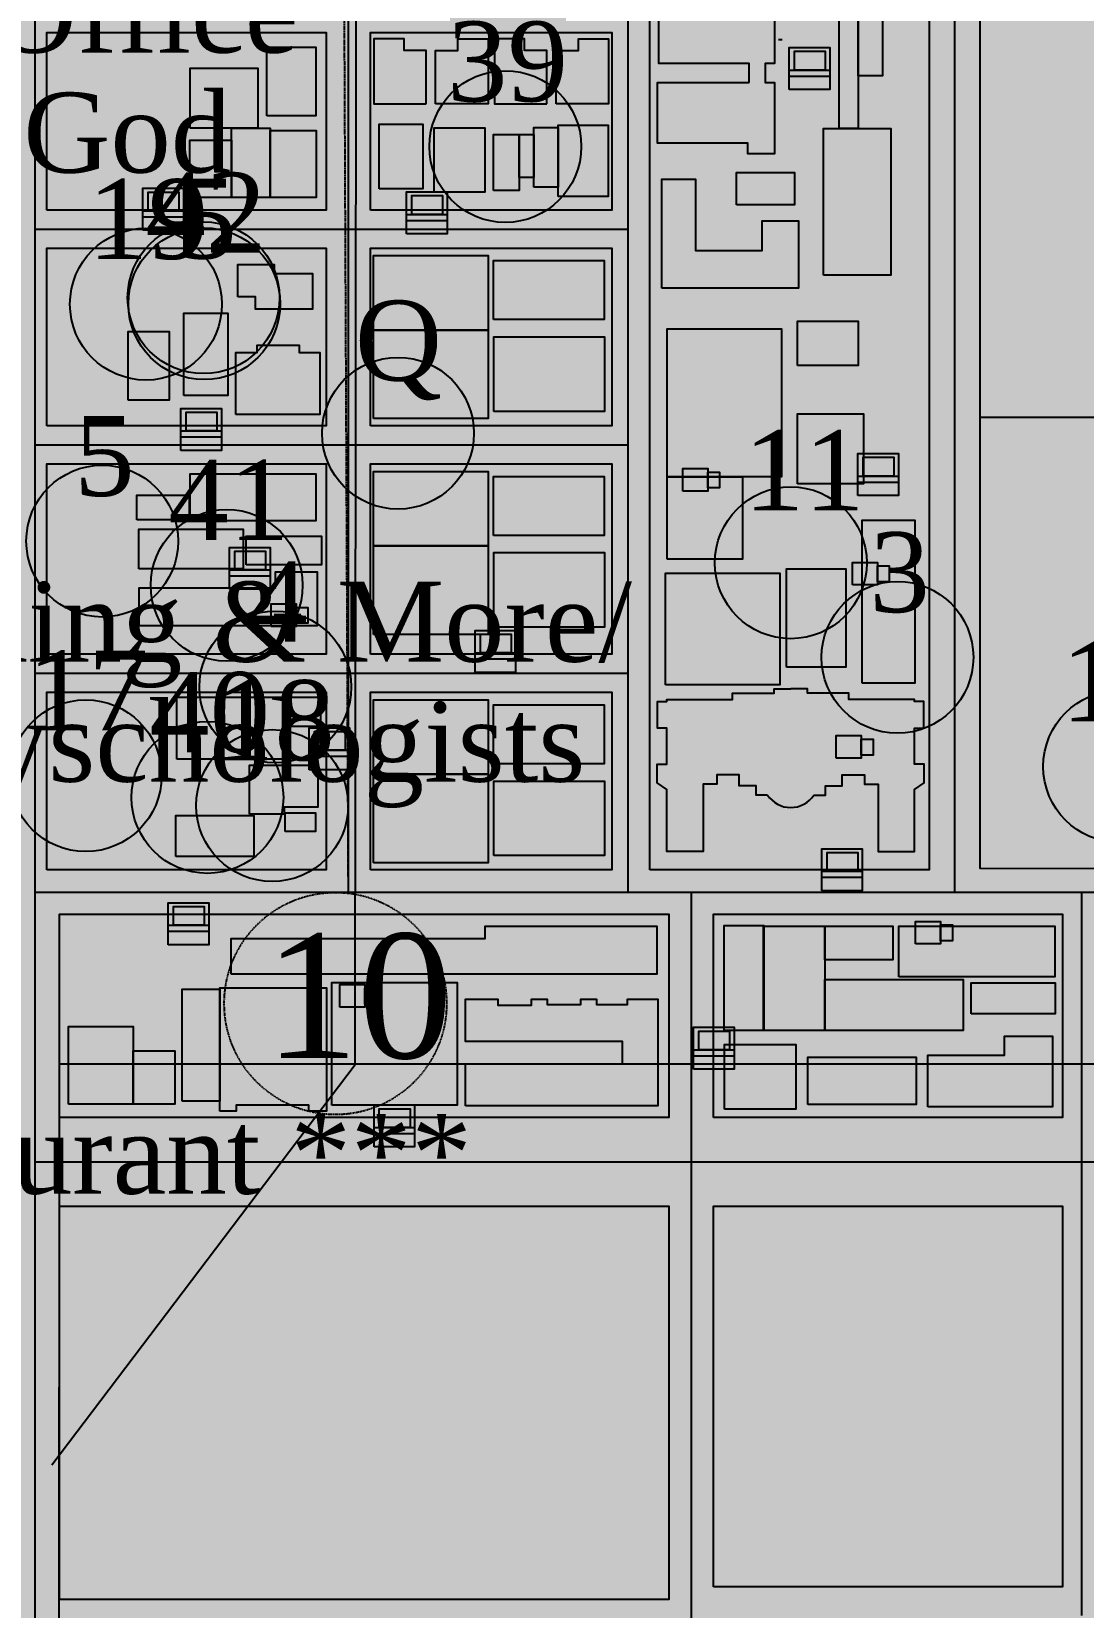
# Model space of a CAD drawing. Extents: x -15732 to 10897, y -24868 to 16165.
# Drawn here: x 392.5 to 651, y 4798.2 to 5185.6 of the extents above; entities that cross this region are included whole.
import ezdxf
from ezdxf.enums import TextEntityAlignment as Align

# ---------------------------------------------------------------- set-up
doc = ezdxf.new("R2010")
doc.units = 0
doc.header["$MEASUREMENT"] = 0
doc.linetypes.add('DASH_DOT_DOT', pattern=[0.0254, 0.009525, -0.003175, 0.001588, -0.003175, 0.001588, -0.003175, 0.003175])
doc.linetypes.add('DOTTED', pattern=[0.005, 0.0025, -0.0025])
for name, color, linetype in [('BLOCKS', 7, 'CONTINUOUS'), ('BLOCKS-OUTLINE', 7, 'CONTINUOUS'), ('BUILDINGS-OUTLINE', 7, 'CONTINUOUS'), ('BUS_RTE-CITY_CENTER', 7, 'CONTINUOUS'), ('BUS_RTE-SOUTH_NIGHT_CITY_E', 7, 'CONTINUOUS'), ('BUS_RTE-WESTERN_ADDITION', 7, 'CONTINUOUS'), ('CAMERAS', 7, 'CONTINUOUS'), ('CLUBS___NIGHT_LIFE', 7, 'CONTINUOUS'), ('COLLEGES___FINE_ARTS', 7, 'CONTINUOUS'), ('DATATERMS', 7, 'CONTINUOUS'), ('DISTRICTS', 7, 'CONTINUOUS'), ('GANGS', 7, 'CONTINUOUS'), ('GANGS-TEXT', 7, 'CONTINUOUS'), ('MAP_BORDER', 7, 'CONTINUOUS'), ('NCART-A', 7, 'CONTINUOUS'), ('NCART-STATIONS', 7, 'CONTINUOUS'), ('PARKING___AV_FACILITIES', 7, 'CONTINUOUS'), ('PERFORMING_ARTS_SPORTS', 7, 'CONTINUOUS'), ('PUBLIC_SERVICES', 7, 'CONTINUOUS'), ('RESTAURANTS', 7, 'CONTINUOUS'), ('SHOPS___SERVICES', 7, 'CONTINUOUS'), ('STREETS', 7, 'CONTINUOUS')]:
    doc.layers.add(name, color=color, linetype=linetype)
doc.styles.add('TIMES_NEW_ROMAN', font='')
doc.styles.get('TIMES_NEW_ROMAN').set_extended_font_data('Times_New_Roman')

msp = doc.modelspace()

# ---------------------------------------------------------------- linework, layer by layer
at = {"layer": 'BLOCKS', "color": 12, "linetype": 'CONTINUOUS'}
msp.add_lwpolyline([(895.71, 5193.13), (1032.74, 5060.62), (1032.74, 4979.5), (625.58, 4979.8), (625.58, 5341.42), (748.66, 5341.42)], dxfattribs=at)
msp.add_lwpolyline([(895.71, 5193.13), (1032.74, 5060.62), (1032.74, 4979.5), (625.58, 4979.8), (625.58, 5341.42), (748.66, 5341.42)], dxfattribs=at)
for points in [[(544.46, 4979.5), (544.46, 5240.02), (613.1, 4979.5), (613.1, 5240.02)], [(396.26, 5141.74), (396.26, 5185.42), (464.9, 5141.74), (464.9, 5185.42)], [(475.82, 5141.74), (475.82, 5185.42), (535.1, 5141.74), (535.1, 5185.42)], [(396.26, 5088.7), (396.26, 5132.38), (464.9, 5088.7), (464.9, 5132.38)], [(475.82, 5088.7), (475.82, 5132.38), (535.1, 5088.7), (535.1, 5132.38)], [(396.26, 5032.54), (396.26, 5079.34), (464.9, 5032.54), (464.9, 5079.34)], [(475.82, 5032.54), (475.82, 5079.34), (535.1, 5032.54), (535.1, 5079.34)], [(396.26, 4979.5), (396.26, 5023.18), (464.9, 4979.5), (464.9, 5023.18)], [(475.82, 4979.5), (475.82, 5023.18), (535.1, 4979.5), (535.1, 5023.18)], [(399.38, 4918.66), (399.38, 4968.58), (549.14, 4918.66), (549.14, 4968.58)], [(560.06, 4918.66), (560.06, 4968.58), (645.86, 4918.66), (645.86, 4968.58)], [(399.38, 4800.1), (399.38, 4896.82), (549.14, 4800.1), (549.14, 4896.82)], [(560.06, 4803.22), (560.06, 4896.82), (645.86, 4803.22), (645.86, 4896.82)]]:
    msp.add_solid(points, dxfattribs=at)
at = {"layer": 'BLOCKS-OUTLINE', "color": 250, "linetype": 'CONTINUOUS'}
for points in [[(544.46, 4979.5), (544.46, 5240.02), (613.1, 5240.02), (613.1, 4979.5)], [(396.26, 5141.74), (396.26, 5185.42), (464.9, 5185.42), (464.9, 5141.74)], [(475.82, 5141.74), (475.82, 5185.42), (535.1, 5185.42), (535.1, 5141.74)], [(396.26, 5088.7), (396.26, 5132.38), (464.9, 5132.38), (464.9, 5088.7)], [(475.82, 5088.7), (475.82, 5132.38), (535.1, 5132.38), (535.1, 5088.7)], [(396.26, 5032.54), (396.26, 5079.34), (464.9, 5079.34), (464.9, 5032.54)], [(475.82, 5032.54), (475.82, 5079.34), (535.1, 5079.34), (535.1, 5032.54)], [(396.26, 4979.5), (396.26, 5023.18), (464.9, 5023.18), (464.9, 4979.5)], [(475.82, 4979.5), (475.82, 5023.18), (535.1, 5023.18), (535.1, 4979.5)], [(399.38, 4918.66), (399.38, 4968.58), (549.14, 4968.58), (549.14, 4918.66)], [(560.06, 4918.66), (560.06, 4968.58), (645.86, 4968.58), (645.86, 4918.66)], [(399.38, 4800.1), (399.38, 4896.82), (549.14, 4896.82), (549.14, 4800.1)], [(560.06, 4803.22), (560.06, 4896.82), (645.86, 4896.82), (645.86, 4803.22)]]:
    msp.add_lwpolyline(points, close=True, dxfattribs=at)
at = {"layer": 'BUILDINGS-OUTLINE', "color": 250, "linetype": 'CONTINUOUS'}
for points in [[(591, 5161.78), (591, 5194.56), (595.63, 5194.56), (595.63, 5161.78)], [(595.63, 5174.7), (595.63, 5194.56), (601.59, 5194.56), (601.59, 5174.7)], [(450.33, 5164.91), (450.33, 5181.74), (462.34, 5181.74), (462.34, 5164.91)], [(489.49, 5167.85), (489.49, 5180.97), (484.03, 5180.97), (484.03, 5183.86), (476.62, 5183.86), (476.62, 5167.85)], [(491.79, 5167.85), (491.79, 5180.97), (497.26, 5180.97), (497.26, 5183.86), (504.67, 5183.86), (504.67, 5167.85)], [(519.13, 5167.85), (519.13, 5180.97), (513.67, 5180.97), (513.67, 5183.86), (506.26, 5183.86), (506.26, 5167.85)], [(521.43, 5167.85), (521.43, 5180.97), (526.9, 5180.97), (526.9, 5183.86), (534.31, 5183.86), (534.31, 5167.85)], [(431.45, 5161.87), (431.45, 5176.65), (448.08, 5176.65), (448.08, 5161.87)], [(441.62, 5144.78), (441.62, 5161.87), (451.12, 5161.87), (451.12, 5144.78)], [(451.12, 5144.78), (451.12, 5161.28), (462.41, 5161.28), (462.41, 5144.78)], [(477.91, 5146.95), (477.91, 5162.83), (488.64, 5162.83), (488.64, 5146.95)], [(491.42, 5146.15), (491.42, 5161.91), (503.86, 5161.91), (503.86, 5146.15)], [(515.91, 5147.34), (515.91, 5162.04), (521.87, 5162.04), (521.87, 5147.34)], [(521.87, 5145.09), (521.87, 5162.57), (534.18, 5162.57), (534.18, 5145.09)], [(587.14, 5125.69), (587.14, 5161.78), (603.69, 5161.78), (603.69, 5125.69)], [(431.39, 5144.78), (431.39, 5158.9), (441.62, 5158.9), (441.62, 5144.78)], [(505.98, 5146.55), (505.98, 5160.32), (512.34, 5160.32), (512.34, 5146.55)], [(512.34, 5149.73), (512.34, 5160.32), (515.91, 5160.32), (515.91, 5149.73)], [(565.75, 5142.98), (565.75, 5150.93), (579.99, 5150.93), (579.99, 5142.98)], [(547.4, 5122.5), (547.4, 5149.31), (555.68, 5149.31), (555.68, 5131.77), (572.02, 5131.77), (572.02, 5139.05), (580.96, 5139.05), (580.96, 5122.5)], [(476.54, 5112.2), (476.54, 5130.52), (504.69, 5130.52), (504.69, 5112.2)], [(443.2, 5120.38), (443.2, 5128.37), (452.15, 5128.37), (452.15, 5126.16), (461.52, 5126.16), (461.52, 5117.39), (447.5, 5117.39), (447.5, 5120.38)], [(505.98, 5114.79), (505.98, 5129.29), (533.2, 5129.29), (533.2, 5114.79)], [(429.9, 5096.16), (429.9, 5116.38), (440.76, 5116.38), (440.76, 5096.16)], [(416.24, 5095.02), (416.24, 5111.91), (426.32, 5111.91), (426.32, 5095.02)], [(476.54, 5090.45), (476.54, 5112.2), (504.69, 5112.2), (504.69, 5090.45)], [(548.66, 5076.12), (548.66, 5112.54), (576.8, 5112.54), (576.8, 5076.12)], [(580.73, 5103.52), (580.73, 5114.44), (595.63, 5114.44), (595.63, 5103.52)], [(442.73, 5091.45), (442.73, 5106.72), (447.92, 5106.72), (447.92, 5108.51), (458.24, 5108.51), (458.24, 5106.72), (463.37, 5106.72), (463.37, 5091.45)], [(506.12, 5092.24), (506.12, 5110.55), (533.27, 5110.55), (533.27, 5092.24)], [(580.74, 5074.41), (580.74, 5091.63), (596.97, 5091.63), (596.97, 5074.41)], [(431.48, 5065.35), (431.48, 5076.89), (462.32, 5076.89), (462.32, 5065.35)], [(476.54, 5059.16), (476.54, 5077.48), (504.69, 5077.48), (504.69, 5059.16)], [(505.98, 5061.75), (505.98, 5076.25), (533.2, 5076.25), (533.2, 5061.75)], [(548.66, 5055.93), (548.66, 5076.12), (567.2, 5076.12), (567.2, 5055.93)], [(418.4, 5065.57), (418.4, 5071.67), (431.26, 5071.67), (431.26, 5065.57)], [(596.62, 5025.43), (596.62, 5065.49), (609.54, 5065.49), (609.54, 5025.43)], [(418.84, 5053.49), (418.84, 5063.25), (444.46, 5063.25), (444.46, 5053.49)], [(445.24, 5054.48), (445.24, 5061.58), (463.76, 5061.58), (463.76, 5054.48)], [(476.54, 5037.41), (476.54, 5059.16), (504.69, 5059.16), (504.69, 5037.41)], [(506.12, 5039.2), (506.12, 5057.51), (533.27, 5057.51), (533.27, 5039.2)], [(418.95, 5039.51), (418.95, 5048.83), (452.45, 5048.83), (452.45, 5052.82), (462.65, 5052.82), (462.65, 5039.51)], [(578, 5029.35), (578, 5053.52), (592.57, 5053.52), (592.57, 5029.35)], [(548.27, 5024.97), (548.27, 5052.46), (576.41, 5052.46), (576.41, 5024.97)], [(428.16, 5006.76), (428.16, 5021.97), (463.47, 5021.97), (463.47, 5014.72), (455.59, 5014.72), (455.59, 5006.76)], [(476.54, 5003), (476.54, 5021.32), (504.69, 5021.32), (504.69, 5003)], [(505.98, 5005.59), (505.98, 5020.09), (533.2, 5020.09), (533.2, 5005.59)], [(446.09, 4993.23), (446.09, 5005.28), (462.88, 5005.28), (462.88, 4994.96), (454.61, 4994.96), (454.61, 4993.23)], [(476.54, 4981.25), (476.54, 5003), (504.69, 5003), (504.69, 4981.25)], [(506.12, 4983.04), (506.12, 5001.35), (533.27, 5001.35), (533.27, 4983.04)], [(427.99, 4982.77), (427.99, 4992.85), (447.14, 4992.85), (447.14, 4982.77)], [(454.79, 4988.92), (454.79, 4993.49), (462.28, 4993.49), (462.28, 4988.92)], [(441.57, 4953.86), (441.57, 4962.66), (504, 4962.66), (504, 4965.65), (546.12, 4965.65), (546.12, 4953.86)], [(562.7, 4940.04), (562.7, 4965.84), (572.43, 4965.84), (572.43, 4940.04)], [(572.41, 4940.04), (572.41, 4965.63), (587.42, 4965.63), (587.42, 4940.04)], [(587.42, 4957.38), (587.42, 4965.63), (604.13, 4965.63), (604.13, 4957.38)], [(605.59, 4953.18), (605.59, 4965.69), (643.93, 4965.69), (643.93, 4953.18)], [(587.42, 4940.04), (587.42, 4952.52), (621.47, 4952.52), (621.47, 4940.04)], [(429.5, 4922.64), (429.5, 4950.18), (438.74, 4950.18), (438.74, 4922.64)], [(438.74, 4920.21), (438.74, 4950.51), (464.99, 4950.51), (464.99, 4920.21), (460.61, 4920.21), (460.61, 4921.67), (442.79, 4921.67), (442.79, 4920.21)], [(466.27, 4921.66), (466.27, 4951.8), (497.05, 4951.8), (497.05, 4921.66)], [(623.4, 4944.07), (623.4, 4951.71), (644.03, 4951.71), (644.03, 4944.07)], [(499.12, 4921.45), (499.12, 4931.82), (537.68, 4931.82), (537.68, 4937.33), (499.12, 4937.33), (499.12, 4947.7), (507.06, 4947.7), (507.06, 4946.24), (515.32, 4946.24), (515.32, 4947.7), (519.21, 4947.7), (519.21, 4946.4), (527.47, 4946.4), (527.47, 4947.7), (531.36, 4947.7), (531.36, 4946.4), (538.98, 4946.4), (538.98, 4947.7), (546.43, 4947.7), (546.43, 4921.45)], [(401.61, 4921.88), (401.61, 4941), (417.49, 4941), (417.49, 4921.88)], [(562.75, 4920.7), (562.75, 4936.56), (580.31, 4936.56), (580.31, 4920.7)], [(612.76, 4921.28), (612.76, 4933.97), (631.58, 4933.97), (631.58, 4938.62), (643.42, 4938.62), (643.42, 4921.28)], [(417.49, 4921.88), (417.49, 4935), (427.69, 4935), (427.69, 4921.88)], [(583.26, 4921.79), (583.26, 4933.43), (609.91, 4933.43), (609.91, 4921.79)]]:
    msp.add_lwpolyline(points, close=True, dxfattribs=at)
for points in [[(568.82, 5173.11), (568.82, 5177.75), (546.64, 5177.75), (546.64, 5191.99), (575.11, 5191.99), (575.11, 5177.75), (572.8, 5177.75), (572.8, 5173.11), (575.11, 5173.11), (575.11, 5155.56), (568.49, 5155.56), (568.49, 5158.21), (546.31, 5158.21), (546.31, 5173.11), (568.82, 5173.11)], [(576.92, 5183.56), (576.06, 5183.56)]]:
    msp.add_lwpolyline(points, dxfattribs=at)
at = {"layer": 'BUILDINGS-OUTLINE', "color": 253, "linetype": 'CONTINUOUS'}
for points in [[(573.37, 4997.89), (570.55, 4997.89), (570.55, 5000.13), (566.4, 5000.13), (566.4, 5002.87), (560.93, 5002.87), (560.93, 5000.55), (557.57, 5000.55), (557.57, 4983.99), (548.63, 4984), (548.63, 4999.24), (546.24, 5000.89), (546.24, 5005.53), (548.64, 5005.53), (548.64, 5014.33), (546.33, 5014.33), (546.33, 5020.88), (548.64, 5020.88), (548.64, 5021.41), (564.75, 5021.37), (564.75, 5022.95), (574.96, 5022.95), (574.96, 5024.03), (579.06, 5024.02)], [(584.75, 4997.89), (587.57, 4997.89), (587.57, 5000.13), (591.72, 5000.13), (591.72, 5002.87), (597.19, 5002.87), (597.19, 5000.54), (600.55, 5000.54), (600.55, 4983.99), (609.49, 4983.99), (609.49, 4999.23), (611.88, 5000.88), (611.88, 5005.52), (609.49, 5005.52), (609.49, 5014.32), (611.8, 5014.32), (611.8, 5020.87), (609.49, 5020.87), (609.49, 5021.4), (593.38, 5021.37), (593.38, 5022.95), (583.17, 5022.95), (583.17, 5024.02), (579.06, 5024.02)]]:
    msp.add_lwpolyline(points, dxfattribs=at)
msp.add_arc((579.06, 5001.66), 6.83, 213.5566, 326.4231, dxfattribs=at)
at = {"layer": 'BUS_RTE-CITY_CENTER', "color": 232, "linetype": 'DOTTED'}
for p, q in [((470.36, 4974.04), (470.36, 5349.22)), ((619.34, 5349.22), (619.34, 4974.04)), ((470.36, 4974.04), (1125.56, 4974.04))]:
    msp.add_line(p, q, dxfattribs=at)
at = {"layer": 'BUS_RTE-SOUTH_NIGHT_CITY_E', "color": 114, "linetype": 'DOTTED'}
msp.add_line((399.38, 4907.74), (1397, 4907.74), dxfattribs=at)
at = {"layer": 'BUS_RTE-WESTERN_ADDITION', "color": 5, "linetype": 'DASH_DOT_DOT'}
msp.add_lwpolyline([(399.38, 4974.04), (470.36, 4974.04), (467.24, 5669.02), (986.72, 5669.02), (986.72, 5575.52), (1159.1, 5575.42), (1159.1, 5669.05), (1324.46, 5669.03), (1324.46, 5850.76), (399.38, 5850.76)], dxfattribs=at)
at = {"layer": 'CAMERAS', "color": 12, "linetype": 'CONTINUOUS'}
for points in [[(552.53, 5072.65), (552.53, 5078.16), (558.67, 5078.16), (558.67, 5072.65)], [(558.67, 5073.4), (558.67, 5077.31), (561.58, 5077.31), (561.58, 5073.4)], [(594.23, 5049.58), (594.23, 5055.09), (600.37, 5055.09), (600.37, 5049.58)], [(600.37, 5050.33), (600.37, 5054.24), (603.28, 5054.24), (603.28, 5050.33)], [(451.38, 5039.38), (451.38, 5044.89), (457.52, 5044.89), (457.52, 5039.38)], [(457.52, 5040.12), (457.52, 5044.04), (460.43, 5044.04), (460.43, 5040.12)], [(590.24, 5007), (590.24, 5012.5), (596.38, 5012.5), (596.38, 5007)], [(596.38, 5007.74), (596.38, 5011.65), (599.29, 5011.65), (599.29, 5007.74)], [(609.76, 4961.3), (609.76, 4966.81), (615.9, 4966.81), (615.9, 4961.3)], [(615.9, 4962.04), (615.9, 4965.96), (618.81, 4965.96), (618.81, 4962.04)], [(468.24, 4945.77), (468.24, 4951.28), (474.38, 4951.28), (474.38, 4945.77)], [(474.38, 4946.52), (474.38, 4950.43), (477.29, 4950.43), (477.29, 4946.52)]]:
    msp.add_lwpolyline(points, close=True, dxfattribs=at)
at = {"layer": 'CLUBS___NIGHT_LIFE', "color": 7, "linetype": 'CONTINUOUS'}
for centre in [(409.86, 5060.33), (605.29, 5031.76), (452.41, 5024.48)]:
    msp.add_circle(centre, 18.66, dxfattribs=at)
at = {"layer": 'COLLEGES___FINE_ARTS', "color": 7, "linetype": 'CONTINUOUS'}
msp.add_circle((579.08, 5055), 18.66, dxfattribs=at)
at = {"layer": 'DATATERMS', "color": 82, "linetype": 'CONTINUOUS'}
for p, q in [((578.7, 5176.16), (588.66, 5176.16)), ((578.7, 5174.68), (588.66, 5174.68)), ((419.88, 5141.56), (429.84, 5141.56)), ((419.88, 5140.08), (429.84, 5140.08)), ((484.65, 5140.67), (494.61, 5140.67)), ((484.65, 5139.19), (494.61, 5139.19)), ((429.2, 5087.43), (439.15, 5087.43)), ((429.2, 5085.95), (439.15, 5085.95)), ((595.56, 5076.34), (605.51, 5076.34)), ((595.56, 5074.86), (605.51, 5074.86)), ((441.18, 5053.27), (451.13, 5053.27)), ((441.18, 5051.79), (451.13, 5051.79)), ((501.51, 5032.87), (511.46, 5032.87)), ((501.51, 5031.39), (511.46, 5031.39)), ((460.7, 5008.91), (470.65, 5008.91)), ((460.7, 5007.43), (470.65, 5007.43)), ((586.69, 4979.19), (596.64, 4979.19)), ((586.69, 4977.71), (596.64, 4977.71)), ((426.09, 4965.88), (436.05, 4965.88)), ((426.09, 4964.4), (436.05, 4964.4)), ((555.19, 4935.27), (565.14, 4935.27)), ((555.19, 4933.79), (565.14, 4933.79)), ((476.67, 4916.19), (486.62, 4916.19)), ((476.67, 4914.71), (486.62, 4914.71))]:
    msp.add_line(p, q, dxfattribs=at)
for points in [[(578.7, 5171.36), (578.7, 5181.68), (588.66, 5181.68), (588.66, 5171.36)], [(579.99, 5176.15), (579.99, 5180.76), (587.55, 5180.76), (587.55, 5176.15)], [(419.88, 5136.76), (419.88, 5147.08), (429.84, 5147.08), (429.84, 5136.76)], [(421.17, 5141.55), (421.17, 5146.16), (428.73, 5146.16), (428.73, 5141.55)], [(484.65, 5135.87), (484.65, 5146.19), (494.61, 5146.19), (494.61, 5135.87)], [(485.94, 5140.66), (485.94, 5145.27), (493.5, 5145.27), (493.5, 5140.66)], [(429.2, 5082.64), (429.2, 5092.96), (439.15, 5092.96), (439.15, 5082.64)], [(430.49, 5087.43), (430.49, 5092.04), (438.05, 5092.04), (438.05, 5087.43)], [(595.56, 5071.54), (595.56, 5081.87), (605.51, 5081.87), (605.51, 5071.54)], [(596.85, 5076.34), (596.85, 5080.94), (604.41, 5080.94), (604.41, 5076.34)], [(441.18, 5048.48), (441.18, 5058.8), (451.13, 5058.8), (451.13, 5048.48)], [(442.47, 5053.27), (442.47, 5057.88), (450.02, 5057.88), (450.02, 5053.27)], [(501.51, 5028.07), (501.51, 5038.39), (511.46, 5038.39), (511.46, 5028.07)], [(502.8, 5032.86), (502.8, 5037.47), (510.36, 5037.47), (510.36, 5032.86)], [(460.7, 5004.11), (460.7, 5014.43), (470.65, 5014.43), (470.65, 5004.11)], [(461.99, 5008.9), (461.99, 5013.51), (469.54, 5013.51), (469.54, 5008.9)], [(586.69, 4974.39), (586.69, 4984.71), (596.64, 4984.71), (596.64, 4974.39)], [(587.98, 4979.18), (587.98, 4983.79), (595.54, 4983.79), (595.54, 4979.18)], [(426.09, 4961.08), (426.09, 4971.4), (436.05, 4971.4), (436.05, 4961.08)], [(427.38, 4965.87), (427.38, 4970.48), (434.94, 4970.48), (434.94, 4965.87)], [(555.19, 4930.47), (555.19, 4940.79), (565.14, 4940.79), (565.14, 4930.47)], [(556.48, 4935.26), (556.48, 4939.87), (564.04, 4939.87), (564.04, 4935.26)], [(476.67, 4911.39), (476.67, 4921.71), (486.62, 4921.71), (486.62, 4911.39)], [(477.96, 4916.18), (477.96, 4920.79), (485.52, 4920.79), (485.52, 4916.18)]]:
    msp.add_lwpolyline(points, close=True, dxfattribs=at)
at = {"layer": 'DISTRICTS', "color": 135, "linetype": 'CONTINUOUS'}
for p, q in [((619.34, 5349.22), (619.34, 4974.04)), ((393.3, 5245.48), (393.3, 4907.74)), ((619.34, 4974.04), (650.54, 4974.04)), ((650.54, 4974.04), (650.54, 4907.71)), ((393.3, 4907.74), (650.54, 4907.71))]:
    msp.add_line(p, q, dxfattribs=at)
at = {"layer": 'DISTRICTS', "color": 200, "linetype": 'CONTINUOUS'}
for p, q in [((619.34, 5349.22), (619.34, 4974.04)), ((619.34, 4974.04), (650.54, 4974.04)), ((650.54, 4974.04), (650.54, 4907.71)), ((650.54, 4907.71), (896.46, 4907.69))]:
    msp.add_line(p, q, dxfattribs=at)
at = {"layer": 'GANGS', "color": 116, "linetype": 'CONTINUOUS'}
for points in [[(625.58, 5090.72), (625.58, 5341.42), (748.66, 5341.42)], [(804.96, 5228.91), (804.96, 5090.72), (625.58, 5090.72)]]:
    msp.add_lwpolyline(points, dxfattribs=at)
at = {"layer": 'GANGS', "color": 12, "linetype": 'CONTINUOUS'}
msp.add_lwpolyline([(399.38, 4931.79), (984.69, 4931.79), (984.69, 4902.4), (1395.32, 4902.4), (1395.32, 4798.27), (984.69, 4798.27), (984.69, 4773.08), (399.32, 4772.98)], close=True, dxfattribs=at)
at = {"layer": 'GANGS', "color": 206, "linetype": 'CONTINUOUS'}
msp.add_solid([(393, 4977), (393, 5137), (539.6, 4977), (539.6, 5137)], dxfattribs=at)
at = {"layer": 'GANGS-TEXT', "color": 7, "linetype": 'CONTINUOUS'}
msp.add_circle((482.55, 5086.85), 18.66, dxfattribs=at)
at = {"layer": 'MAP_BORDER', "color": 7, "linetype": 'CONTINUOUS'}
msp.add_solid([(374.42, 4052.86), (374.42, 5943.58), (1942.22, 4052.86), (1942.22, 5943.58)], dxfattribs=at)
at = {"layer": 'NCART-A', "color": 12, "linetype": 'CONTINUOUS'}
msp.add_lwpolyline([(397.49, 4833.25), (472.04, 4931.63), (472.7, 5608.18), (981.26, 5608.18), (981.54, 5474.91)], dxfattribs=at)
at = {"layer": 'NCART-STATIONS', "color": 7, "linetype": 'DOTTED'}
msp.add_circle((467.17, 4946.64), 27.32, dxfattribs=at)
at = {"layer": 'PARKING___AV_FACILITIES', "color": 12, "linetype": 'CONTINUOUS'}
msp.add_circle((659.78, 5004.92), 18.66, dxfattribs=at)
at = {"layer": 'PERFORMING_ARTS_SPORTS', "color": 7, "linetype": 'CONTINUOUS'}
msp.add_circle((434.94, 5118.69), 18.66, dxfattribs=at)
at = {"layer": 'RESTAURANTS', "color": 7, "linetype": 'CONTINUOUS'}
for centre in [(420.6, 5118.59), (405.81, 5002.66), (451.63, 4995.32)]:
    msp.add_circle(centre, 18.66, dxfattribs=at)
at = {"layer": 'SHOPS___SERVICES', "color": 7, "linetype": 'CONTINUOUS'}
for centre in [(508.92, 5157.34), (434.77, 5120.17), (440.44, 5049.47), (435.72, 4997.31)]:
    msp.add_circle(centre, 18.66, dxfattribs=at)
at = {"layer": 'STREETS', "color": 7, "linetype": 'CONTINUOUS'}
for p, q in [((393.3, 5926.26), (393.3, 4073.14)), ((470.36, 4974.04), (470.36, 5349.22)), ((539, 5349.22), (539, 4974.04)), ((619.34, 5349.22), (619.34, 4974.04)), ((393.3, 5137.06), (539, 5137.06)), ((393.3, 5084.02), (539, 5084.02)), ((393.3, 5027.86), (539, 5027.86)), ((393.3, 4974.04), (1125.56, 4974.04)), ((554.6, 4974.04), (554.6, 4794.64)), ((650.54, 4974.04), (650.54, 4796.2)), ((393.3, 4907.74), (1788.57, 4907.74))]:
    msp.add_line(p, q, dxfattribs=at)

# ---------------------------------------------------------------- texts
at = {"layer": 'CLUBS___NIGHT_LIFE', "color": 7, "linetype": 'CONTINUOUS', "style": 'TIMES_NEW_ROMAN'}
for s, rotation, p in [('5', 359.9995, (410.4, 5071.45)), ('3', 359.9997, (605.83, 5042.88)), ('4', 0.0008, (452.96, 5035.59))]:
    msp.add_text(s, height=19.66, rotation=rotation, dxfattribs=at).set_placement(p, align=Align.CENTER)
at = {"layer": 'COLLEGES___FINE_ARTS', "color": 7, "linetype": 'CONTINUOUS', "style": 'TIMES_NEW_ROMAN'}
msp.add_text('11', height=19.659, rotation=0.0003, dxfattribs=at).set_placement((582.35, 5067.91), align=Align.CENTER)
at = {"layer": 'GANGS-TEXT', "color": 7, "linetype": 'CONTINUOUS', "style": 'TIMES_NEW_ROMAN'}
msp.add_text('Q', height=19.66, rotation=359.9999, dxfattribs=at).set_placement((482.67, 5099.82), align=Align.CENTER)
at = {"layer": 'NCART-STATIONS', "color": 7, "linetype": 'DOTTED', "style": 'TIMES_NEW_ROMAN'}
msp.add_text('10', height=30.579, rotation=359.9999, dxfattribs=at).set_placement((449.74, 4933.21))
at = {"layer": 'PARKING___AV_FACILITIES', "color": 7, "linetype": 'CONTINUOUS', "style": 'TIMES_NEW_ROMAN'}
msp.add_text('12', height=19.659, rotation=359.9999, dxfattribs=at).set_placement((660.33, 5016.04), align=Align.CENTER)
at = {"layer": 'PERFORMING_ARTS_SPORTS', "color": 7, "linetype": 'CONTINUOUS', "style": 'TIMES_NEW_ROMAN'}
msp.add_text('5', height=19.66, rotation=0.0004, dxfattribs=at).set_placement((435.48, 5129.81), align=Align.CENTER)
at = {"layer": 'PUBLIC_SERVICES', "color": 7, "linetype": 'CONTINUOUS', "style": 'TIMES_NEW_ROMAN'}
for s, p in [('25 - Night City Transit Corporation Office', (-48.28, 5180.43)), ('26 - Non Denominational Church of God', (-48.28, 5150.94))]:
    msp.add_text(s, height=19.6594, rotation=0.0009, dxfattribs=at).set_placement(p)
at = {"layer": 'RESTAURANTS', "color": 7, "linetype": 'CONTINUOUS', "style": 'TIMES_NEW_ROMAN'}
for s, rotation, p in [('19', 0.0004, (421.15, 5129.71)), ('17', 359.9993, (406.36, 5013.78)), ('18', 0.0003, (452.18, 5006.44))]:
    msp.add_text(s, height=19.659, rotation=rotation, dxfattribs=at).set_placement(p, align=Align.CENTER)
msp.add_text('34 - Merrill, Asukaga, & Finch Restaurant ***', height=19.6595, rotation=0.0001, dxfattribs=at).set_placement((-56, 4899.86))
at = {"layer": 'SHOPS___SERVICES', "color": 7, "linetype": 'CONTINUOUS', "style": 'TIMES_NEW_ROMAN'}
for s, rotation, p in [('39', 359.9997, (509.47, 5168.46)), ('42', 360, (435.31, 5131.28)), ('41', 359.9998, (440.98, 5060.59)), ('40', 359.999, (436.27, 5008.43))]:
    msp.add_text(s, height=19.659, rotation=rotation, dxfattribs=at).set_placement(p, align=Align.CENTER)
for s, p in [('65 - Night City Tech Exchange/Everything & More/', (-82.54, 5030.67)), ('       MexalCyberoptics/Psychol-cyberpyschologists', (-82.54, 5001.18))]:
    msp.add_text(s, height=19.6594, rotation=0.001, dxfattribs=at).set_placement(p)

doc.saveas('drawing.dxf')
